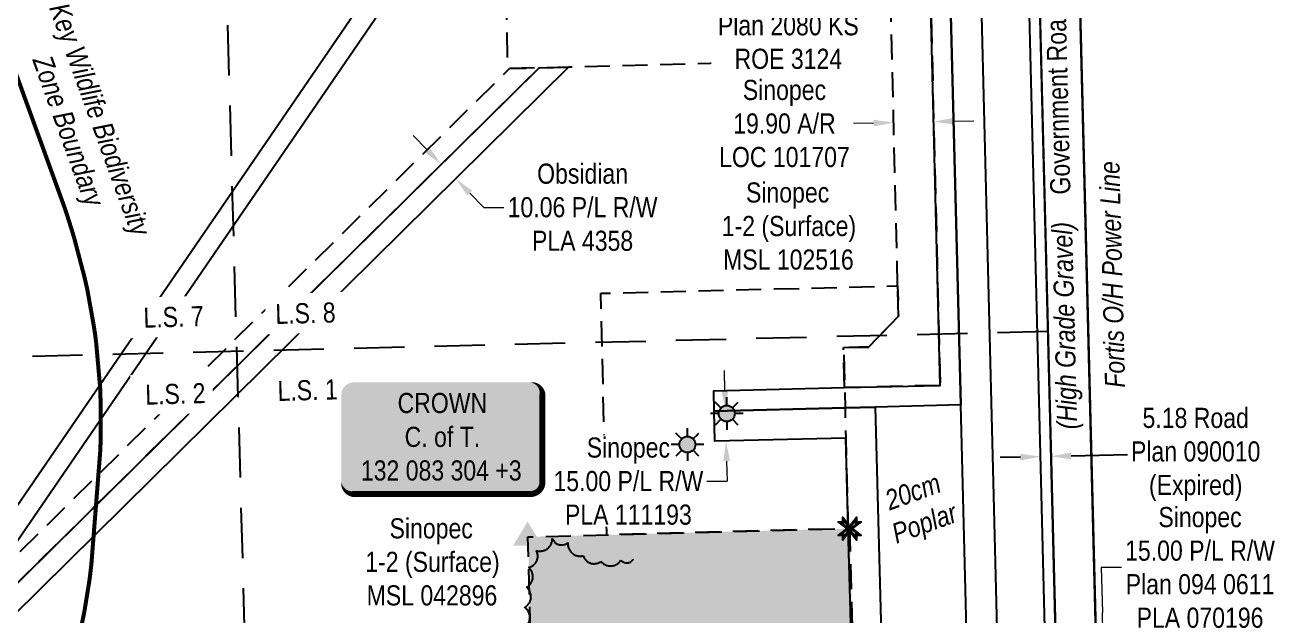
# Model space of a CAD drawing. Extents: x 619576 to 621440, y 5894318 to 5896119.
# Drawn here: x 619984 to 620606, y 5895465 to 5895759 of the extents above; entities that cross this region are included whole.
import ezdxf
from ezdxf.enums import TextEntityAlignment as Align

# ---------------------------------------------------------------- set-up
doc = ezdxf.new("R2010")
doc.units = 0
doc.header["$LTSCALE"] = 5
doc.header["$PDMODE"] = 32
doc.header["$PDSIZE"] = 50
for name, pattern in [('0', [1, 1, 0]), ('DASHDOT2', [12.7, 6.35, -3.175, 0, -3.175]), ('foc-ACCESSROAD', [3.75, 2.5, -1.25]), ('foc-FLOWLINE', [3.75, 2.5, -1.25]), ('foc-LSD', [8, 5, -3])]:
    doc.linetypes.add(name, pattern=pattern)
doc.layers.get('Defpoints').update_dxf_attribs({"color": 9})
for name, color, linetype in [('AS-OWNER', 7, 'Continuous'), ('AS-POWER', 104, 'foc-POWER'), ('AS-POWER-T', 104, 'Continuous'), ('AS-TELUS', 224, 'foc-TEL'), ('AS-WILDLIFE', 131, 'DASHDOT2'), ('C-AR', 13, 'foc-ACCESSROAD'), ('C-RW', 13, 'Continuous'), ('C-WS', 13, 'foc-ACCESSROAD'), ('C-WS-S', 13, 'Continuous'), ('F-FLOWLINE', 190, 'foc-FLOWLINE'), ('F-RW', 190, 'Continuous'), ('F-WS', 190, 'foc-ACCESSROAD'), ('L-MON', 1, 'Continuous'), ('L-ROAD-T', 7, 'Continuous'), ('L-SEC', 7, 'Continuous'), ('L-SECTION-LSD', 7, 'foc-LSD'), ('L-TITLEDB', 4, 'Continuous'), ('L-TITLEDB-T', 4, 'Continuous'), ('P-PROPOSED-H', 21, 'Continuous'), ('T-BUSH', 110, '0'), ('T-BUSH-T', 110, 'Continuous')]:
    doc.layers.add(name, color=color, linetype=linetype)
for name, color, linetype, lineweight in [('C-AR-T', 13, 'Continuous', 9), ('C-RW-T', 13, 'Continuous', 9), ('C-WS-T', 13, 'Continuous', 9), ('F-EZE-T', 190, 'Continuous', 9), ('F-RW-T', 190, 'Continuous', 9), ('T-TEXT', 48, 'Continuous', 18)]:
    doc.layers.add(name, color=color, linetype=linetype, lineweight=lineweight)
doc.styles.add('100L', font='ARIALN.TTF', dxfattribs={"height": 11})
doc.styles.add('240', font='ARIALN.TTF', dxfattribs={"height": 30})
doc.styles.add('80', font='ARIALN.TTF', dxfattribs={"height": 10})
doc.styles.add('80CG', font='ARIALN.TTF', dxfattribs={"height": 10})
doc.styles.add('80L', font='ARIALN.TTF', dxfattribs={"height": 10})
doc.styles.add('80LS', font='ARIALNI.TTF', dxfattribs={"height": 10})
doc.styles.add('foc-LtypeFont', font='ARIALN.TTF', dxfattribs={"height": 7.35})
doc.linetypes.add('foc-POWER', pattern='A,6,-1,["P",foc-LtypeFont,S=0.2,R=0,X=-0.625,Y=-0.75],-1.24,4', length=12.24)
doc.linetypes.add('foc-TEL', pattern='A,2,-1,["T",foc-LtypeFont,S=0.2,R=0,X=-0.425,Y=-0.75],-1.24,8', length=12.24)
doc.dimstyles.new('Compass 5 000', dxfattribs={"dimscale": 5, "dimtxt": 9, "dimasz": 2, "dimexe": 0.2, "dimexo": 0.0625, "dimgap": 0.5, "dimtad": 0, "dimtih": 1, "dimtoh": 1, "dimzin": 0, "dimdsep": 46, "dimtxsty": '80CG', "dimcen": 0.1, "dimse1": 1, "dimse2": 1, "dimclrd": 256, "dimclrt": 256, "dimaunit": 1, "dimadec": 4, "dimazin": 0, "dimtfac": 0.06, "dimtofl": 0, "dimtmove": 0, "dimatfit": 1, "dimfxl": 0.2, "dimtolj": 1, "dimtzin": 0, "dimlwd": -1, "dimarcsym": 0})

# ---------------------------------------------------------------- blocks, each defined once
blk = doc.blocks.new('STRIA')
blk.add_hatch(color=255).paths.add_polyline_path([(-0.04, 1.52), (-1.47, -0.87), (1.39, -0.87)])
blk = doc.blocks.new('STRIAA')
blk.add_blockref('STRIA', (0, 0))
blk = doc.blocks.new('STRIB')
at = {"color": 1}
blk.add_solid([(-1.12, -0.67), (-0.04, 1.13), (1.04, -0.67)], dxfattribs=at)
blk = doc.blocks.new('STRIBB')
blk.add_blockref('STRIB', (0, 0))
blk = doc.blocks.new('STRICC')
for name in ['STRIAA', 'STRIBB']:
    blk.add_blockref(name, (0, 0))
blk = doc.blocks.new('fdspike')
blk.add_blockref('STRICC', (0, 0))
blk = doc.blocks.new('TEMP')
h = blk.add_hatch(color=255)
h.dxf.hatch_style = 1
h.paths.add_polyline_path([(0, 0.25), (-0.67, 1.15), (-0.67, 0.67), (-1.15, 0.67), (-0.25, 0), (-1.15, -0.67), (-0.67, -0.67), (-0.67, -1.15), (0, -0.25), (0.67, -1.15), (0.67, -0.67), (1.15, -0.67), (0.25, 0), (1.15, 0.67), (0.67, 0.67), (0.67, 1.15)])
h.paths.add_polyline_path([(0.57, 0.85), (0.57, 0.57), (0.85, 0.57), (0.08, 0), (0.85, -0.57), (0.57, -0.57), (0.57, -0.85), (0, -0.08), (-0.57, -0.85), (-0.57, -0.57), (-0.85, -0.57), (-0.08, 0), (-0.85, 0.57), (-0.57, 0.57), (-0.57, 0.85), (0, 0.08)], flags=16)
h = blk.add_hatch(color=1)
h.dxf.hatch_style = 1
h.paths.add_polyline_path([(0, 0.08), (-0.57, 0.85), (-0.57, 0.57), (-0.85, 0.57), (-0.08, 0), (-0.85, -0.57), (-0.57, -0.57), (-0.57, -0.85), (0, -0.08), (0.57, -0.85), (0.57, -0.57), (0.85, -0.57), (0.08, 0), (0.85, 0.57), (0.57, 0.57), (0.57, 0.85)])
at = {"color": 1}
for p, q in [((-0.08, 0), (0.08, 0)), ((0, 0.08), (0, -0.08))]:
    blk.add_line(p, q, dxfattribs=at)
at = {"color": 255, "flags": 128}
blk.add_lwpolyline([(-0.25, 0), (-1.15, 0.67), (-0.67, 0.67), (-0.67, 1.15), (0, 0.25), (0.67, 1.15), (0.67, 0.67), (1.15, 0.67), (0.25, 0), (1.15, -0.67), (0.67, -0.67), (0.67, -1.15), (0, -0.25), (-0.67, -1.15), (-0.67, -0.67), (-1.15, -0.67)], close=True, dxfattribs=at)
at = {"color": 1, "flags": 128}
blk.add_lwpolyline([(-0.08, 0), (-0.85, 0.57), (-0.57, 0.57), (-0.57, 0.85), (0, 0.08), (0.57, 0.85), (0.57, 0.57), (0.85, 0.57), (0.08, 0), (0.85, -0.57), (0.57, -0.57), (0.57, -0.85), (0, -0.08), (-0.57, -0.85), (-0.57, -0.57), (-0.85, -0.57)], close=True, dxfattribs=at)
blk = doc.blocks.new('*D598')
at = {"layer": 'C-AR-T', "transparency": 16777216}
for p, q in [((620405.91, 5895710.37), (620395.91, 5895710.13)), ((620445.8, 5895711.35), (620455.79, 5895711.59))]:
    blk.add_line(p, q, dxfattribs=at)
for points in [[(620405.87, 5895712.04), (620405.95, 5895708.71), (620415.91, 5895710.62)], [(620445.76, 5895713.02), (620445.84, 5895709.68), (620435.8, 5895711.11)]]:
    blk.add_solid(points, dxfattribs=at)
at = {"layer": 'Defpoints', "color": 0, "transparency": 16777216}
for p in [(620415.91, 5895710.62), (620416.21, 5895698.22), (620436.1, 5895698.7)]:
    blk.add_point(p, dxfattribs=at)
at = {"layer": 'C-AR-T', "transparency": 16777216, "insert": (620361.61, 5895710.13), "char_height": 10, "attachment_point": 5, "style": '80CG'}
blk.add_mtext('\\A1;Sinopec\\P19.90 A/R\\PLOC 101707', dxfattribs=at)
blk = doc.blocks.new('*D604')
at = {"layer": 'Defpoints', "color": 0, "transparency": 16777216}
for p in [(620189.25, 5895688.14), (620198.12, 5895682.75), (620196.32, 5895680.97)]:
    blk.add_point(p, dxfattribs=at)
at = {"layer": 'F-EZE-T', "transparency": 16777216}
for p, q in [((620184.02, 5895697.03), (620177, 5895704.15)), ((620205.14, 5895675.63), (620212.17, 5895668.51)), ((620212.17, 5895668.51), (620222.17, 5895668.51))]:
    blk.add_line(p, q, dxfattribs=at)
for points in [[(620185.21, 5895698.2), (620182.84, 5895695.86), (620191.05, 5895689.91)], [(620206.33, 5895676.8), (620203.96, 5895674.46), (620198.12, 5895682.75)]]:
    blk.add_solid(points, dxfattribs=at)
at = {"layer": 'F-EZE-T', "transparency": 16777216, "insert": (620261.25, 5895668.51), "char_height": 10, "attachment_point": 5, "style": '80CG'}
blk.add_mtext('\\A1;Obsidian\\P10.06 P/L R/W\\PPLA 4358 ', dxfattribs=at)
blk = doc.blocks.new('*D610')
at = {"layer": 'C-RW-T', "transparency": 16777216}
for p, q in [((620529.13, 5895489.49), (620519.13, 5895489.49)), ((620519.13, 5895489.49), (620519.71, 5895467.18)), ((620519.97, 5895457.19), (620519.71, 5895467.18)), ((620520.88, 5895422.13), (620521.14, 5895412.14))]:
    blk.add_line(p, q, dxfattribs=at)
for points in [[(620521.64, 5895457.23), (620518.3, 5895457.14), (620520.23, 5895447.19)], [(620522.54, 5895422.18), (620519.21, 5895422.09), (620520.62, 5895432.13)]]:
    blk.add_solid(points, dxfattribs=at)
at = {"layer": 'Defpoints', "color": 0, "transparency": 16777216}
for p in [(620520.23, 5895447.19), (620417.4, 5895444.53), (620417.79, 5895429.47)]:
    blk.add_point(p, dxfattribs=at)
at = {"layer": 'C-RW-T', "transparency": 16777216, "insert": (620568.22, 5895489.49), "char_height": 10, "attachment_point": 5, "style": '80CG', "bg_fill": 3, "box_fill_scale": 1.1, "bg_fill_color": 256, "bg_fill_true_color": 13158600, "bg_fill_transparency": 0}
blk.add_mtext('\\A1;Sinopec\\P15.00 P/L R/W\\PPlan 094 0611\\PPLA 070196', dxfattribs=at)
blk = doc.blocks.new('*D612')
at = {"layer": 'C-RW-T', "transparency": 16777216}
for p, q in [((620331.98, 5895577.38), (620331.73, 5895587.37)), ((620332.84, 5895542.39), (620333.09, 5895532.39)), ((620323.09, 5895532.39), (620333.09, 5895532.39))]:
    blk.add_line(p, q, dxfattribs=at)
for points in [[(620333.64, 5895577.42), (620330.31, 5895577.33), (620332.23, 5895567.38)], [(620334.51, 5895542.43), (620331.18, 5895542.35), (620332.6, 5895552.39)]]:
    blk.add_solid(points, dxfattribs=at)
at = {"layer": 'Defpoints', "color": 0, "transparency": 16777216}
for p in [(620358.05, 5895568.02), (620332.6, 5895552.39), (620358.42, 5895553.02)]:
    blk.add_point(p, dxfattribs=at)
at = {"layer": 'C-RW-T', "transparency": 16777216, "insert": (620284.01, 5895532.39), "char_height": 10, "attachment_point": 5, "style": '80CG', "bg_fill": 3, "box_fill_scale": 1.1, "bg_fill_color": 256, "bg_fill_true_color": 13158600, "bg_fill_transparency": 0}
blk.add_mtext('\\A1;Sinopec\\P15.00 P/L R/W\\PPLA 111193', dxfattribs=at)
blk = doc.blocks.new('*D614')
at = {"layer": 'Defpoints', "color": 0, "transparency": 16777216}
for p in [(620483.77, 5895749.86), (620488.95, 5895749.99), (620494.1, 5895544.74)]:
    blk.add_point(p, dxfattribs=at)
at = {"layer": 'L-TITLEDB-T', "transparency": 16777216}
for p, q in [((620504.1, 5895544.99), (620532.11, 5895545.69)), ((620478.92, 5895544.36), (620468.93, 5895544.11))]:
    blk.add_line(p, q, dxfattribs=at)
for points in [[(620478.88, 5895546.03), (620478.97, 5895542.69), (620488.92, 5895544.61)], [(620504.06, 5895546.66), (620504.14, 5895543.33), (620494.1, 5895544.74)]]:
    blk.add_solid(points, dxfattribs=at)
at = {"layer": 'L-TITLEDB-T', "transparency": 16777216, "insert": (620566.06, 5895545.69), "char_height": 10, "attachment_point": 5, "style": '80CG'}
blk.add_mtext('\\A1;5.18 Road \\PPlan 090010\\P(Expired)', dxfattribs=at)
blk = doc.blocks.new('*D615')
at = {"layer": 'Defpoints', "color": 0, "transparency": 16777216}
for p in [(620442.81, 5895823.98), (620458.06, 5895824.36), (620459.46, 5895768.71)]:
    blk.add_point(p, dxfattribs=at)
at = {"layer": 'F-RW-T', "transparency": 16777216}
for p, q in [((620434.21, 5895768.07), (620402.62, 5895767.28)), ((620469.46, 5895768.96), (620479.45, 5895769.21))]:
    blk.add_line(p, q, dxfattribs=at)
for points in [[(620434.17, 5895769.74), (620434.25, 5895766.41), (620444.21, 5895768.32)], [(620469.42, 5895770.63), (620469.5, 5895767.29), (620459.46, 5895768.71)]]:
    blk.add_solid(points, dxfattribs=at)
at = {"layer": 'F-RW-T', "transparency": 16777216, "insert": (620363.54, 5895767.28), "char_height": 10, "attachment_point": 5, "style": '80CG', "bg_fill": 3, "box_fill_scale": 1.1, "bg_fill_color": 256, "bg_fill_true_color": 13158600, "bg_fill_transparency": 0}
blk.add_mtext('\\A1;Pembina\\P15.24 P/L R/W\\PPlan 2080 KS\\PROE 3124', dxfattribs=at)
blk = doc.blocks.new('GAS')
h = blk.add_hatch(color=255)
h.dxf.hatch_style = 1
edge = h.paths.add_edge_path()
edge.add_arc((0, 0), 0.9, 0, 360)
for p, q in [((0, 0.81), (0, 1.62)), ((-0.81, 0), (-1.62, 0)), ((-0.57, 0.57), (-1.14, 1.14)), ((0.57, 0.57), (1.14, 1.14)), ((1.62, 0), (0.81, 0)), ((-0.57, -0.57), (-1.14, -1.14)), ((0, -0.81), (0, -1.62)), ((1.14, -1.14), (0.57, -0.57))]:
    blk.add_line(p, q)
blk.add_circle((0, 0), 0.8)
blk = doc.blocks.new('*U638')
h = blk.add_hatch(color=255)
edge = h.paths.add_edge_path()
edge.add_line((-44, -28.5), (44, -28.5))
edge.add_arc((44, -22.5), 6, 270, 360)
edge.add_line((50, -22.5), (50, 21))
edge.add_arc((44, 21), 6, 0, 90)
edge.add_line((44, 27), (-44, 27))
edge.add_arc((-44, 21), 6, 90, 180)
edge.add_line((-50, 21), (-50, -22.5))
edge.add_arc((-44, -22.5), 6, 180, 270)
at = {"color": 14, "flags": 128}
blk.add_lwpolyline([(-44, -28.5, 3, 3, 0), (44, -28.5, 3, 3, 0.414214), (50, -22.5, 3, 3, 0), (50, 21, 3, 0, 0.414214), (44, 27, 0, 0, 0), (-44, 27, 0, 0, 0.414214), (-50, 21, 0, 0, 0), (-50, -22.5, 0, 3, 0.414214)], format="xyseb", close=True, dxfattribs=at)
at = {"color": 14, "style": '80'}
blk.add_attdef('ENTER_TEXT_001', (-26.85, -4.92), '', height=10, dxfattribs=at)

msp = doc.modelspace()

# ---------------------------------------------------------------- hatches: boundary and pattern name
at = {"layer": 'P-PROPOSED-H'}
h = msp.add_hatch(color=256, dxfattribs=at)
h.dxf.hatch_style = 1
h.paths.add_polyline_path([(620238.132, 5895344.921), (620234.107, 5895504.754), (620394.018, 5895508.841), (620398.045, 5895348.948)])

# ---------------------------------------------------------------- linework, layer by layer
at = {"layer": 'AS-POWER', "flags": 128}
msp.add_lwpolyline([(620525.19, 5895105.326), (620523.242, 5895185.069), (620500.07, 5896109.441)], dxfattribs=at)
at = {"layer": 'AS-TELUS', "flags": 128}
msp.add_lwpolyline([(620502.726, 5895204.77), (620487.518, 5895808.933)], dxfattribs=at)
at = {"layer": 'AS-WILDLIFE', "const_width": 1.999, "flags": 128}
msp.add_lwpolyline([(619676.559, 5896089.11), (619689.375, 5896059.5), (619716.437, 5896044), (619722, 5896040.5), (619732.625, 5896033.5), (619737.687, 5896030), (619775.625, 5896001.5), (619780, 5895998), (619789.5, 5895990), (619791, 5895988.5), (619794.938, 5895985), (619822.562, 5895958), (619862.5, 5895919), (619863.375, 5895918), (619867.875, 5895913.5), (619870.187, 5895910.5), (619884.875, 5895892.5), (619886.688, 5895890.5), (619890.5, 5895885), (619891.875, 5895883), (619960.187, 5895775), (619962.313, 5895771.5), (619965.375, 5895765.5), (619975.062, 5895746), (619977.562, 5895740.5), (619979.187, 5895736), (620003.313, 5895669.5), (620004, 5895667.5), (620004.687, 5895665.5), (620007.375, 5895657), (620008.562, 5895653), (620013.562, 5895634), (620014.937, 5895628), (620015.313, 5895626), (620018.25, 5895609.5), (620018.938, 5895605), (620019.437, 5895601), (620021.25, 5895580.5), (620021.437, 5895578), (620021.625, 5895572), (620021.687, 5895555), (620021.5, 5895548), (620021.375, 5895546.5), (620017.063, 5895491.5), (620016.5, 5895486.5), (620016.125, 5895483.5), (620013.625, 5895468), (620012.937, 5895464.5), (620012.063, 5895460.5), (620008.063, 5895444), (620007.437, 5895441.5), (620006, 5895436.5), (620001.625, 5895423), (619999.312, 5895417), (619993.5, 5895402.5), (619993.063, 5895401), (619991.125, 5895397), (619985, 5895384), (619984.25, 5895382.5), (619981.25, 5895376.5), (619973.125, 5895362.5), (619969.625, 5895357), (619965.812, 5895351.5), (619963.625, 5895349), (619943, 5895324), (619941.063, 5895321.5), (619936.562, 5895317), (619931.938, 5895312.5), (619887.063, 5895273), (619881.5, 5895268.5), (619870.313, 5895260), (619865.375, 5895256.5), (619852.5, 5895248), (619847.625, 5895245), (619844.125, 5895243), (619841.25, 5895241.5), (619737.54, 5895086.041)], dxfattribs=at)
at = {"layer": 'C-AR'}
msp.add_lwpolyline([(620434.084, 5895781.305), (620439.004, 5895580.018), (620391.495, 5895578.914), (620390.998, 5895598.808), (620403.577, 5895599.101), (620418.256, 5895614.503), (620417.89, 5895629.48), (620413.823, 5895795.803), (620433.716, 5895796.302), (620443.511, 5895796.548), (620434.084, 5895781.305)], close=True, dxfattribs=at)
at = {"layer": 'C-RW'}
msp.add_lwpolyline([(620443.511, 5895796.548), (620449.335, 5895570.281), (620406.629, 5895569.222), (620391.746, 5895568.854), (620326.681, 5895567.241), (620326.432, 5895577.238), (620391.495, 5895578.914), (620439.004, 5895580.018), (620434.084, 5895781.305)], dxfattribs=at)
msp.add_lwpolyline([(620411.036, 5895404.333), (620395.998, 5895403.915), (620395.864, 5895409.077), (620395.346, 5895428.893), (620395.085, 5895443.907), (620393.296, 5895508.826), (620392.12, 5895553.859), (620327.052, 5895552.248), (620326.681, 5895567.241), (620391.746, 5895568.854), (620406.629, 5895569.222), (620409.967, 5895444.335), (620410.37, 5895429.274), (620411.036, 5895404.333)], close=True, dxfattribs=at)
at = {"layer": 'C-WS', "flags": 128}
for points in [[(620418.256, 5895614.503), (620403.577, 5895599.101), (620390.998, 5895598.808), (620391.495, 5895578.914), (620391.746, 5895568.854), (620392.12, 5895553.859), (620393.255, 5895508.824), (620273.264, 5895505.815), (620270.279, 5895625.783), (620390.25, 5895628.787), (620417.89, 5895629.48), (620418.256, 5895614.503)], [(620238.132, 5895344.921), (620234.107, 5895504.754), (620394.018, 5895508.841), (620398.045, 5895348.948)]]:
    msp.add_lwpolyline(points, close=True, dxfattribs=at)
at = {"layer": 'F-FLOWLINE', "flags": 128}
msp.add_lwpolyline([(619698.074, 5895203.406), (619678.954, 5895184.537), (619664.261, 5895184.176), (619697.731, 5895217.21), (619928.309, 5895444.741), (619965.936, 5895481.873), (620224.903, 5895737.463), (620239.608, 5895737.832), (619943.131, 5895445.248), (619936.064, 5895438.273), (619898.437, 5895401.14), (619698.074, 5895203.406)], close=True, dxfattribs=at)
at = {"layer": 'F-RW', "flags": 128}
for points in [[(619928.309, 5895444.741), (620196.885, 5895836.788)], [(620206.604, 5895833.183), (619965.936, 5895481.873)]]:
    msp.add_lwpolyline(points, dxfattribs=at)
at = {"layer": 'F-RW'}
for points in [[(620452.416, 5895445.463), (620449.335, 5895570.281), (620443.511, 5895796.548)], [(620458.75, 5895796.93), (620467.598, 5895445.841)]]:
    msp.add_lwpolyline(points, dxfattribs=at)
at = {"layer": 'F-RW', "flags": 128}
msp.add_lwpolyline([(619963.659, 5895451.365), (620152.958, 5895196.113), (620128.341, 5895195.511), (619949.188, 5895437.083), (619906.154, 5895394.614), (619868.527, 5895357.48), (619698.417, 5895189.604), (619693.649, 5895184.897), (619678.954, 5895184.537), (619698.074, 5895203.406), (619898.437, 5895401.14), (619936.064, 5895438.273), (619943.131, 5895445.248), (620239.608, 5895737.832), (620254.311, 5895738.202), (619963.659, 5895451.365)], close=True, dxfattribs=at)
at = {"layer": 'F-WS', "flags": 128}
msp.add_lwpolyline([(620318.919, 5895878.503), (620314.78, 5895867.055), (620325.581, 5895867.327), (620348.177, 5895867.915), (620349.538, 5895814.328), (620433.103, 5895816.425), (620442.994, 5895816.674), (620458.242, 5895817.056), (620482.07, 5895817.654), (620487.252, 5895817.784), (620487.757, 5895797.658), (620482.575, 5895797.528), (620458.75, 5895796.93), (620443.511, 5895796.548), (620433.716, 5895796.302), (620413.823, 5895795.803), (620350.043, 5895794.203), (620351.387, 5895740.637), (620254.311, 5895738.202), (620239.608, 5895737.832), (620224.903, 5895737.463), (620224.13, 5895737.444), (620221.87, 5895827.519), (620221.604, 5895838.14), (620221.195, 5895854.482), (620220.938, 5895864.7), (620228.321, 5895864.886), (620303.978, 5895866.785), (620309.465, 5895881.92), (620314.579, 5895896.022), (620325.625, 5895926.688), (620329.46, 5895937.337), (620331.573, 5895943.192), (620331.711, 5895937.64), (620331.928, 5895928.933), (620337.202, 5895929.065), (620336.883, 5895928.185), (620324.02, 5895892.611), (620318.919, 5895878.503)], close=True, dxfattribs=at)
at = {"layer": 'L-SEC'}
for p, q in [((620482.456, 5896008.94), (620502.634, 5895204.681)), ((620502.56, 5896009.445), (620522.737, 5895205.172))]:
    msp.add_line(p, q, dxfattribs=at)
at = {"layer": 'L-SECTION-LSD'}
for p, q in [((620077.95, 5895998.989), (620100.52, 5895194.848)), ((620492.551, 5895606.811), (619685.926, 5895587.026))]:
    msp.add_line(p, q, dxfattribs=at)
at = {"layer": 'L-TITLEDB', "flags": 128}
for points in [[(620491.384, 5895446.432), (620482.575, 5895797.528)], [(620487.757, 5895797.658), (620496.565, 5895446.561)]]:
    msp.add_lwpolyline(points, dxfattribs=at)
at = {"layer": 'T-BUSH', "flags": 128}
msp.add_lwpolyline([(620242.778, 5895323.98, 0.5205671), (620242.005, 5895333.947, 0.5205671), (620240.576, 5895343.772, 0.5205671), (620241.557, 5895353.721, 0.5205671), (620242.539, 5895363.669, 0.5205671), (620239.101, 5895372.949, 0.5205671), (620237.988, 5895382.641, 0.5205671), (620235.528, 5895391.792, 0.5205671), (620232.63, 5895400.749, 0.5205671), (620232.103, 5895410.489, 0.5205671), (620230.565, 5895420.056, 0.5205671), (620232.083, 5895429.936, 0.5205671), (620233.601, 5895439.817, 0.5205671), (620233.278, 5895449.763, 0.5205671), (620232.473, 5895459.727, 0.5205671), (620232.482, 5895469.685, 0.5205671), (620233.449, 5895479.634, 0.5205671), (620234.415, 5895489.584, 0.5205671), (620238.167, 5895497.958, 0.5205671), (620246.179, 5895503.936, 0.5205671), (620253.933, 5895501.855, 0.5205671), (620261.551, 5895495.383, 0.5205671), (620270.367, 5895492.542, 0.5205671), (620280.341, 5895493.214, 0.5205671), (620286.475, 5895493.628, 0.5205671)], format="xyb", dxfattribs=at)

# ---------------------------------------------------------------- block references
at = {"layer": 'L-MON'}
for name, p, xscale, yscale, zscale in [('TEMP', (620394.018, 5895508.841), 4.998226449999973, 4.998226449999973, 4.998226449999973), ('fdspike', (620234.106, 5895504.789), 4.998226449999994, 4.998226449999994, 4.998226449999994)]:
    msp.add_blockref(name, p, dxfattribs=dict(at, xscale=xscale, yscale=yscale, zscale=zscale))

# ---------------------------------------------------------------- texts
at = {"layer": 'AS-POWER-T', "insert": (620521.014, 5895578.362), "char_height": 9.99645, "attachment_point": 1, "rotation": 91.457974, "style": '80CG'}
msp.add_mtext_dynamic_manual_height_columns('\\pi0.3461;{\\fArial Narrow|b0|i1|c0|p34;Fortis O/H Power Line}', width=112.50109, gutter_width=50, heights=[0], dxfattribs=at)
at = {"layer": 'AS-WILDLIFE', "insert": (620012.099, 5895708.901), "char_height": 9.99645, "attachment_point": 5, "rotation": 289.939932, "style": '240'}
msp.add_mtext_dynamic_manual_height_columns('{\\fArial Narrow|b0|i1|c0|p34;Key Wildlife Biodiversity Zone Boundary}', width=122.39877, gutter_width=45, heights=[0], dxfattribs=at)
at = {"layer": 'C-WS-T', "char_height": 9.99645, "width": 66.2293, "attachment_point": 1, "style": '80L'}
for s, insert in [('\\pi12.736;Sinopec\\P\\pi0.66368;1-2 (Surface)\\P\\pi1.3422;MSL 102516', (620329.759, 5895680.899)), ('\\pi12.736;Sinopec\\P\\pi0.66368;1-2 (Surface)\\P\\pi1.3422;MSL 042896', (620152.555, 5895513.978))]:
    msp.add_mtext(s, dxfattribs=dict(at, insert=insert))

# ---------------------------------------------------------------- dimensions: what is measured, and where the dimension line sits
at = {"layer": 'C-AR-T'}
dim = msp.add_linear_dim(base=(620415.905, 5895710.619), p1=(620436.103, 5895698.702), p2=(620416.209, 5895698.215), angle=181.400762, text='Sinopec\\P19.90 A/R\\PLOC 101707', dimstyle='Compass 5 000', dxfattribs=at)
dim.commit()
dim.dimension.update_dxf_attribs({"geometry": '*D598', "text_midpoint": (620361.611, 5895710.13), "dimtype": 161})
at = {"layer": 'F-EZE-T'}
dim = msp.add_aligned_dim(p1=(620189.25, 5895688.136), p2=(620196.32, 5895680.972), distance=2.525, text='Obsidian\\P10.06 P/L R/W\\PPLA 4358 ', dimstyle='Compass 5 000', dxfattribs=at)
dim.commit()
dim.dimension.update_dxf_attribs({"geometry": '*D604', "text_midpoint": (620261.252, 5895668.511)})

# ---------------------------------------------------------------- next in the draw order: texts
at = {"layer": 'L-ROAD-T', "insert": (620491.951, 5895749.173), "char_height": 9.99645, "width": 150.21732, "attachment_point": 2, "rotation": 91.437217, "style": '80L', "bg_fill": 3, "box_fill_scale": 1.15, "bg_fill_color": 256, "bg_fill_true_color": 256, "bg_fill_transparency": 0}
msp.add_mtext('Government Road Allowance', dxfattribs=at)
at = {"layer": 'L-SECTION-LSD', "attachment_point": 1, "rotation": 1.607728, "style": '100L', "bg_fill": 3, "box_fill_scale": 1.5, "bg_fill_color": 256, "bg_fill_transparency": 0}
for s, width, insert, char_height in [('L.S. 8', 30.40114, (620108.369, 5895620.493), 9.9965), ('\\pi2.3163;L.S. 7', 30.88047, (620040.461, 5895618.587), 9.99645), ('\\pi2.1506;L.S. 2', 30.65342, (620041.535, 5895580.331), 9.99645), ('L.S. 1', 29.99119, (620109.443, 5895582.237), 9.9965)]:
    msp.add_mtext_dynamic_manual_height_columns(s, width=width, gutter_width=55, heights=[0], dxfattribs=dict(at, insert=insert, char_height=char_height))

# ---------------------------------------------------------------- next in the draw order: dimensions: what is measured, and where the dimension line sits
at = {"layer": 'C-RW-T'}
for base, p1, p2, angle, text, picture, middle in [((620332.597, 5895552.385), (620358.047, 5895568.019), (620358.418, 5895553.025), 271.41819, 'Sinopec\\P15.00 P/L R/W\\PPLA 111193', '*D612', (620308.631, 5895543.214)), ((620520.229, 5895447.19), (620417.785, 5895429.466), (620417.395, 5895444.527), 91.483266, 'Sinopec\\P15.00 P/L R/W\\PPlan 094 0611\\PPLA 070196', '*D610', (620547.157, 5895489.493))]:
    dim = msp.add_linear_dim(base=base, p1=p1, p2=p2, angle=angle, text=text, dimstyle='Compass 5 000', override={"dimtmove": 1, "dimtfill": 1}, dxfattribs=at)
    dim.commit()
    dim.dimension.update_dxf_attribs({"geometry": picture, "text_midpoint": middle, "dimtype": 161})
at = {"layer": 'F-RW-T'}
dim = msp.add_linear_dim(base=(620459.461, 5895768.708), p1=(620442.806, 5895823.98), p2=(620458.058, 5895824.364), angle=1.443662, text='Pembina\\P15.24 P/L R/W\\PPlan 2080 KS\\PROE 3124', dimstyle='Compass 5 000', override={"dimtfill": 1}, dxfattribs=at)
dim.commit()
dim.dimension.update_dxf_attribs({"geometry": '*D615', "text_midpoint": (620363.537, 5895767.276), "dimtype": 161})

# ---------------------------------------------------------------- next in the draw order: block references
at = {"layer": 'AS-OWNER'}
ref = msp.add_blockref('*U638', (620191.325, 5895554.514), dxfattribs=dict(at, xscale=0.99964529, yscale=0.99964529, zscale=0.99964529))
ref.add_attrib('ENTER_TEXT_001', 'CROWN', (620169.273, 5895566.282), dxfattribs={"layer": '0', "color": 14, "height": 9.9965, "style": '80'})
ref.add_attrib('ENTER_TEXT_002', 'C. of T.', (620172.767, 5895549.444), dxfattribs={"layer": '0', "color": 14, "height": 9.9965, "style": '80'})
ref.add_attrib('ENTER_TEXT_003', '132 083 304 +3', (620151.018, 5895532.742), dxfattribs={"layer": '0', "color": 14, "height": 9.99645, "style": '80'})
at = {"layer": 'C-WS-S', "color": 3, "xscale": 4.999999999999994, "yscale": 4.999999999999994, "zscale": 4.999999999999994}
for p in [(620332.902, 5895566.03), (620313.372, 5895550.624)]:
    msp.add_blockref('GAS', p, dxfattribs=at)

# ---------------------------------------------------------------- next in the draw order: texts
at = {"layer": 'T-BUSH-T', "insert": (620423.731, 5895531.976), "char_height": 9.9965, "width": 34.19428, "attachment_point": 2, "rotation": 20, "style": '80LS'}
msp.add_mtext('20cm \\PPoplar', dxfattribs=at)
at = {"layer": 'T-TEXT', "style": '80LS'}
msp.add_text('(High Grade Gravel)', height=9.99645, rotation=91.437217, dxfattribs=at).set_placement((620500.89, 5895609.696), align=Align.MIDDLE_CENTER)

# ---------------------------------------------------------------- next in the draw order: dimensions: what is measured, and where the dimension line sits
at = {"layer": 'L-TITLEDB-T'}
dim = msp.add_linear_dim(base=(620494.102, 5895544.741), p1=(620483.771, 5895749.861), p2=(620488.953, 5895749.991), angle=1.437073, text='5.18 Road \\PPlan 090010\\P(Expired)', dimstyle='Compass 5 000', dxfattribs=at)
dim.commit()
dim.dimension.update_dxf_attribs({"geometry": '*D614', "text_midpoint": (620566.055, 5895545.695), "dimtype": 161})

doc.saveas('drawing.dxf')
